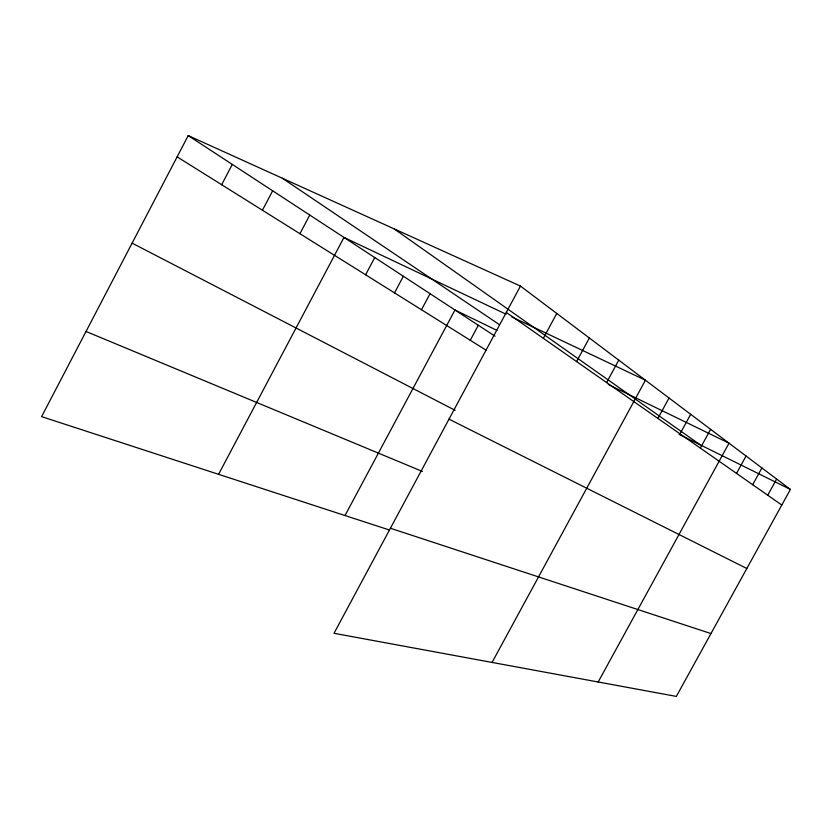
<?xml version="1.0" encoding="UTF-8"?>
<svg xmlns="http://www.w3.org/2000/svg" width="832" height="832" viewBox="0 0 832 832"><rect width="100%" height="100%" fill="white"/><g stroke="black" fill="none" stroke-linecap="round" stroke-linejoin="round"><path stroke-width="1.25" d="M520.447 286.083L334.017 633.287L676.333 696.405L790.4 489.424L520.447 286.083L188.219 135.595L41.6 416.634L389.511 530.036M221.655 184.714L232.294 164.403M262.434 210.236L272.657 190.798M299.926 233.688L309.764 215.062M218.577 474.323L343.99 237.432L506.116 314.236M365.602 274.778L374.754 257.546M394.514 292.874L403.364 276.255M421.47 309.743L430.04 293.696M345.01 515.528L454.969 309.993L496.954 330.398M470.267 340.267L478.317 325.25M543.358 338.322L556.764 313.435M576.607 361.566L589.358 337.99M606.611 382.554L618.758 360.131M492.055 662.428L645.424 380.224L511.815 316.93M657.914 418.423L669.032 398.008M680.014 433.878L690.685 414.315M700.346 448.094L710.611 429.322M598.177 682.001L729.019 443.186L608.306 384.519M736.528 473.398L746.054 456.019M752.69 484.692L761.894 467.948M767.738 495.217L776.63 479.055M390.416 528.247L710.965 633.568M86.029 331.469L422.375 471.422M679.141 434.418L790.4 489.424M448.999 419.151L746.824 568.506M132.111 243.142L455.166 410.353M177.122 156.853L486.086 350.168M188.219 135.595L495.009 336.17M282.37 178.235L499.294 324.584M506.303 312.416L781.789 505.045M394.129 228.862L700.107 444.787"/></g></svg>
